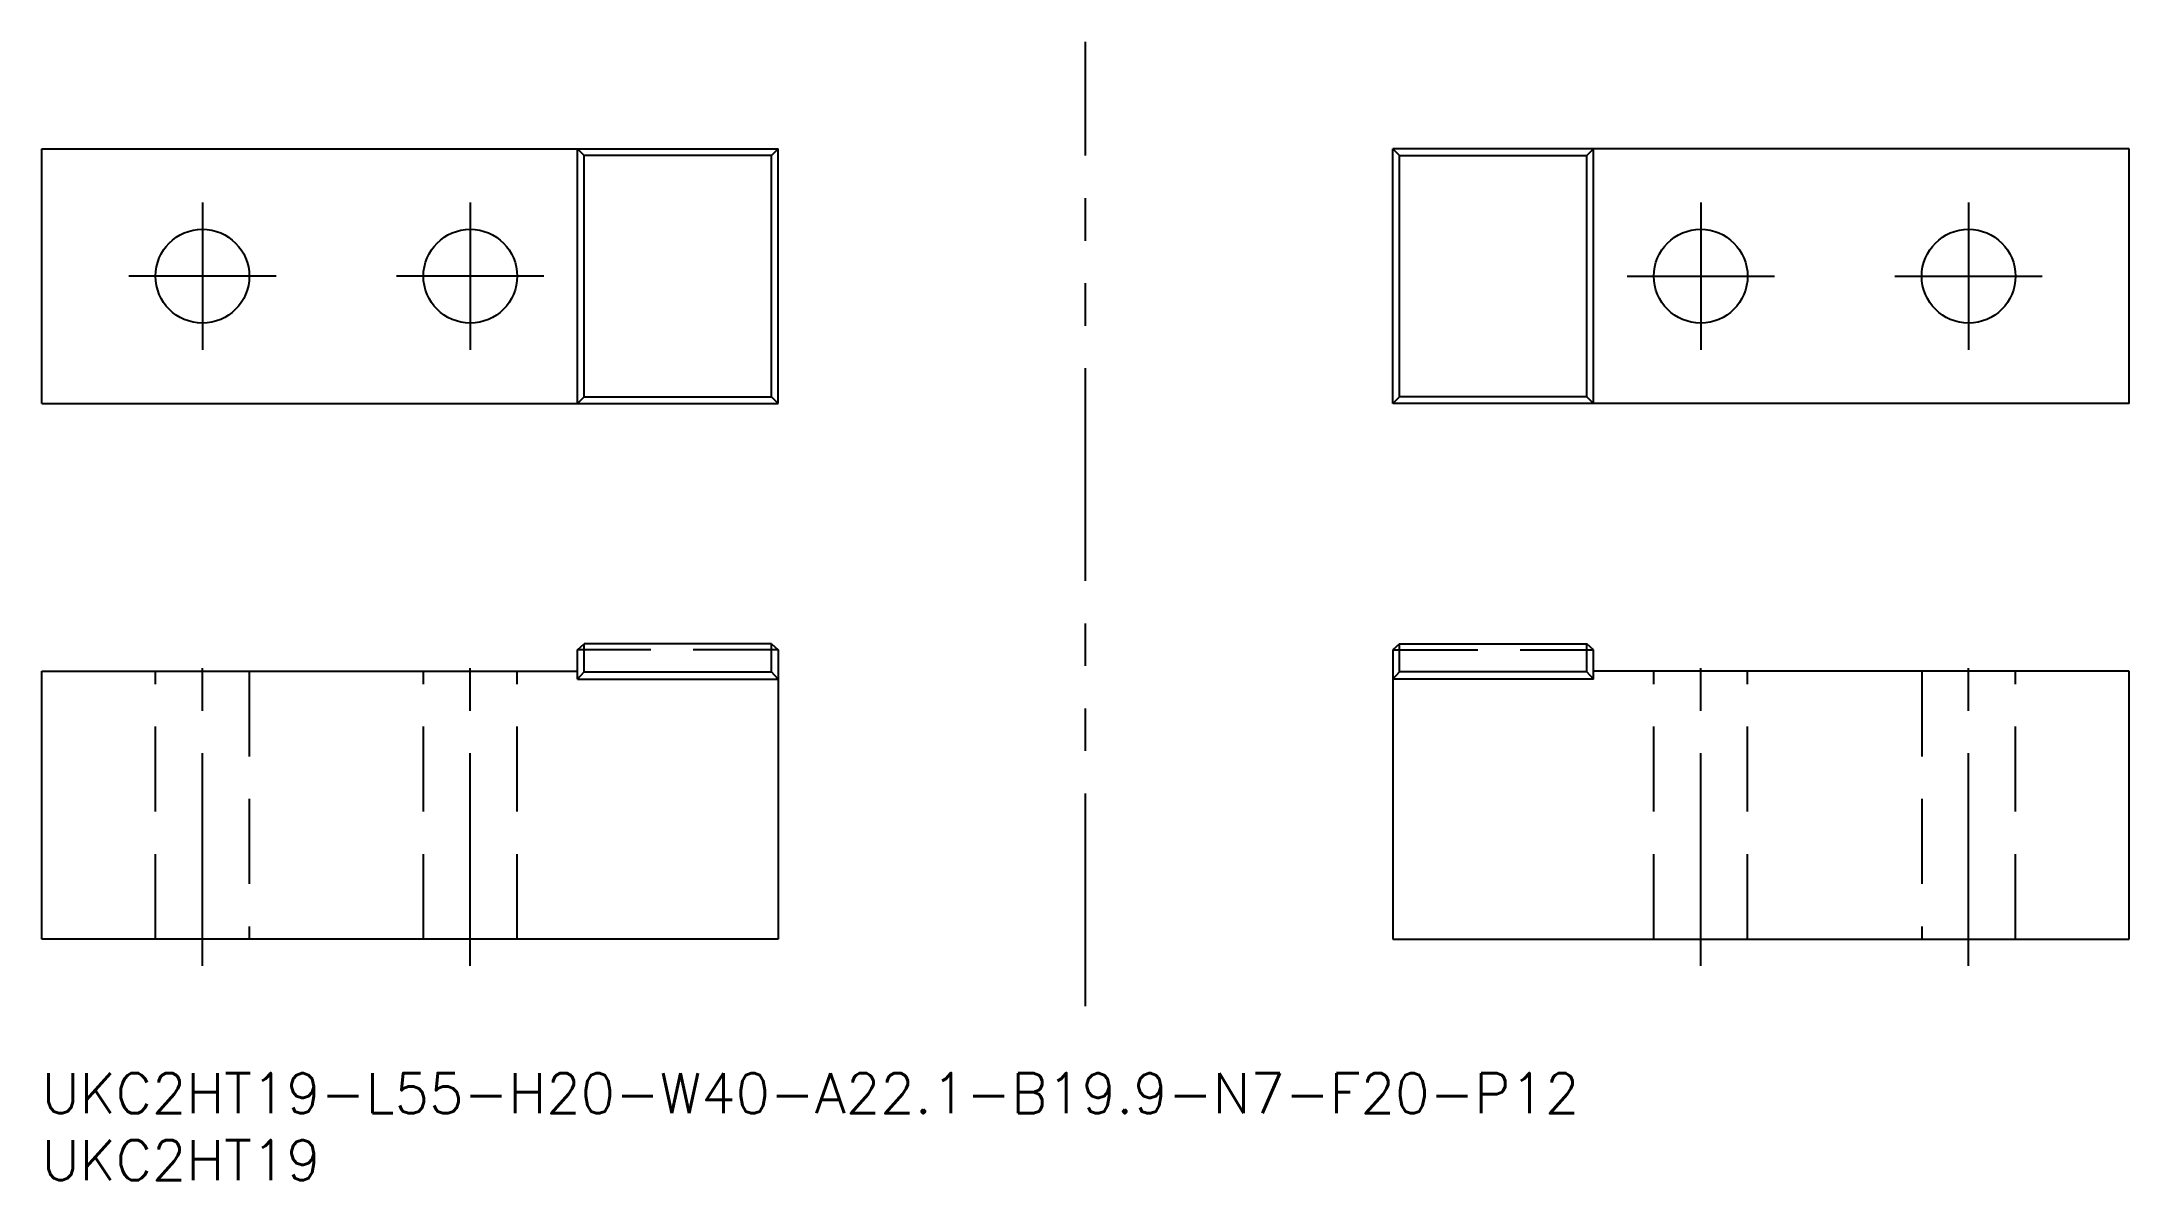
# Model space of a CAD drawing. Extents: x 0 to 156, y -8 to 77.
import ezdxf

# ---------------------------------------------------------------- set-up
doc = ezdxf.new("R2010")
doc.units = 0
doc.header["$LTSCALE"] = 0.5
for name, pattern in [('CENTER', [50.8, 31.75, -6.35, 6.35, -6.35]), ('DASHED', [19.05, 12.7, -6.35]), ('PHANTOM', [63.5, 31.75, -6.35, 6.35, -6.35, 6.35, -6.35])]:
    doc.linetypes.add(name, pattern=pattern)
doc.layers.get('0').update_dxf_attribs({"linetype": 'CONTINUOUS'})
for name, color, linetype in [('MSM_CENTER', 1, 'CENTER'), ('MSM_CONTINUOUS', 7, 'CONTINUOUS'), ('MSM_DASHED', 4, 'DASHED'), ('MSM_IMAGINARY', 6, 'PHANTOM'), ('MSM_PART_NUMBER', 7, 'CONTINUOUS')]:
    doc.layers.add(name, color=color, linetype=linetype)
doc.styles.get("Standard").update_dxf_attribs({"font": 'txt.shx', "height": 3, "bigfont": 'bigfont.shx'})

# ---------------------------------------------------------------- blocks, each defined once
blk = doc.blocks.new('*U1')
at = {"layer": 'MSM_PART_NUMBER'}
blk.add_text('UKC2HT19-L55-H20-W40-A22.1-B19.9-N7-F20-P12', height=3, dxfattribs=at).set_placement((0, -3))
blk = doc.blocks.new('*U2')
at = {"layer": 'MSM_PART_NUMBER'}
blk.add_text('UKC2HT19', height=3, dxfattribs=at).set_placement((0, -8))

msp = doc.modelspace()

# ---------------------------------------------------------------- linework, layer by layer
at = {"layer": 'MSM_CENTER'}
for p, q in [((12, 65), (12, 54)), ((32, 65), (32, 54)), ((123.88, 65), (123.88, 54)), ((143.88, 65), (143.88, 54)), ((17.5, 59.5), (6.5, 59.5)), ((37.5, 59.5), (26.5, 59.5)), ((118.38, 59.5), (129.38, 59.5)), ((138.38, 59.5), (149.38, 59.5)), ((12, 8), (12, 32)), ((32, 8), (32, 32)), ((123.88, 8), (123.88, 32)), ((143.88, 8), (143.88, 32))]:
    msp.add_line(p, q, dxfattribs=at)
at = {"layer": 'MSM_CONTINUOUS'}
for p, q in [((0, 50), (0, 69)), ((0, 69), (55, 69)), ((40, 69), (40.5, 68.5)), ((40, 50), (40, 69)), ((54.5, 68.5), (55, 69)), ((55, 50), (55, 69)), ((155.88, 69), (100.88, 69)), ((101.38, 68.5), (100.88, 69)), ((100.88, 50), (100.88, 69)), ((115.87, 69), (115.38, 68.5)), ((115.88, 50), (115.88, 69)), ((155.88, 50), (155.88, 69)), ((54.5, 68.5), (40.5, 68.5)), ((40.5, 50.5), (40.5, 68.5)), ((54.5, 50.5), (54.5, 68.5)), ((101.38, 68.5), (115.38, 68.5)), ((101.38, 50.5), (101.38, 68.5)), ((115.38, 50.5), (115.38, 68.5)), ((0, 50), (55, 50)), ((40, 50), (40.5, 50.5)), ((40.5, 50.5), (54.5, 50.5)), ((55, 50), (54.5, 50.5)), ((100.88, 50), (101.38, 50.5)), ((155.88, 50), (100.88, 50)), ((115.38, 50.5), (101.38, 50.5)), ((115.87, 50), (115.38, 50.5)), ((40, 31.6), (40.5, 32.04)), ((40, 31.6), (40, 31.6)), ((40, 29.4), (40, 31.6)), ((54.5, 32.04), (40.5, 32.04)), ((40.5, 29.96), (40.5, 32.04)), ((54.5, 29.96), (54.5, 32.04)), ((54.5, 32.04), (55, 31.6)), ((55, 31.6), (55, 10)), ((55, 31.6), (55, 31.6)), ((101.38, 32.04), (100.88, 31.6)), ((100.88, 31.6), (100.88, 10)), ((100.88, 31.6), (100.88, 31.6)), ((101.38, 32.04), (115.38, 32.04)), ((101.38, 29.96), (101.38, 32.04)), ((115.87, 31.6), (115.38, 32.04)), ((115.38, 29.96), (115.38, 32.04)), ((115.88, 31.6), (115.87, 31.6)), ((115.88, 29.4), (115.88, 31.6)), ((0, 10), (0, 30)), ((0, 30), (40, 30)), ((40, 29.4), (40.5, 29.96)), ((40.5, 29.96), (54.5, 29.96)), ((55, 29.4), (54.5, 29.96)), ((100.88, 29.4), (101.38, 29.96)), ((115.38, 29.96), (101.38, 29.96)), ((115.87, 29.4), (115.38, 29.96)), ((155.88, 30), (115.88, 30)), ((155.88, 10), (155.88, 30)), ((40, 29.4), (55, 29.4)), ((40, 29.4), (40, 29.4)), ((55, 29.4), (55, 29.4)), ((115.87, 29.4), (100.88, 29.4)), ((100.88, 29.4), (100.88, 29.4)), ((115.88, 29.4), (115.87, 29.4)), ((55, 10), (0, 10)), ((100.88, 10), (155.88, 10))]:
    msp.add_line(p, q, dxfattribs=at)
for centre in [(12, 59.5), (32, 59.5), (123.88, 59.5), (143.88, 59.5)]:
    msp.add_circle(centre, 3.5, dxfattribs=at)
at = {"layer": 'MSM_DASHED'}
for p, q in [((55, 31.6), (40, 31.6)), ((100.88, 31.6), (115.87, 31.6)), ((8.5, 10), (8.5, 30)), ((15.5, 30), (15.5, 10)), ((28.5, 10), (28.5, 30)), ((35.5, 10), (35.5, 30)), ((120.38, 10), (120.38, 30)), ((127.38, 10), (127.38, 30)), ((140.38, 30), (140.38, 10)), ((147.38, 10), (147.38, 30))]:
    msp.add_line(p, q, dxfattribs=at)
at = {"layer": 'MSM_IMAGINARY'}
msp.add_line((77.94, 5), (77.94, 77), dxfattribs=at)

# ---------------------------------------------------------------- block references
for name in ['*U1', '*U2']:
    msp.add_blockref(name, (0, 0))

doc.saveas('drawing.dxf')
